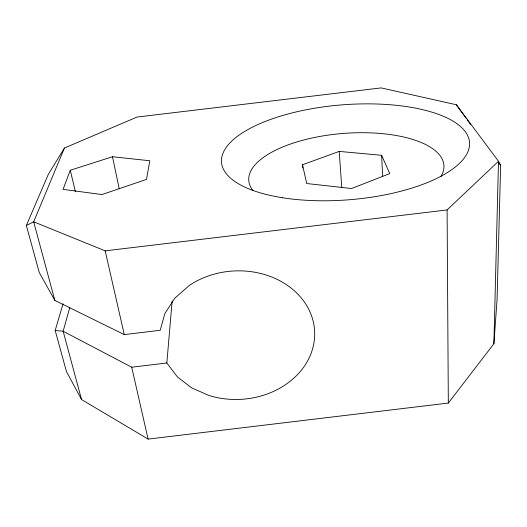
<?xml version="1.0" encoding="UTF-8"?>
<svg xmlns="http://www.w3.org/2000/svg" width="527" height="527" viewBox="0 0 527 527"><rect width="100%" height="100%" fill="white"/><g stroke="black" fill="none" stroke-linecap="round" stroke-linejoin="round"><path stroke-width="0.79" d="M63.049 303.776L55.177 330.482L66.448 371.528L81.54 399.552L148.107 439.096L448.325 403.063L493.891 343.742L498.502 161.262L456.342 104.748L381.133 87.904L137.027 117.047L64.432 148.034L48.405 174.187L26.35 225.484L39.268 272.538L54.854 300.443L124.28 334.592L160.208 330.291L164.852 313.598L174.714 298.282L189.2 285.522A77.449 64.287 -3 0 1 288.691 286.26A77.449 64.287 -3 0 1 303.183 367.839A77.449 64.287 -3 0 1 208.712 395.402L191.617 387.839L177.335 376.831L166.835 362.991L172.151 300.943M26.35 225.484L33.682 221.814L105.183 250.845L447.094 209.944L498.502 161.262L500.65 165.346L497.066 299.692L493.891 343.742M69.768 307.577L63.148 331.246L81.54 399.552M70.282 170.261L63.062 189.377L101.961 194.549L146.506 179.404L149.8 160.761L112.488 156.723L70.282 170.261L75.414 191.795M64.432 148.034L33.682 221.814L54.854 300.443M302.498 164.767L339.197 151.407L381.647 155.307L389.763 173.594L351.568 188.528L306.727 183.528L302.498 164.767L302.808 168.027M55.177 330.482L63.148 331.246L131.717 367.2L166.835 362.991M498.687 162.711L500.65 165.346M456.342 104.748L466.316 118.575M467.265 119.892L470.591 124.497M105.183 250.845L124.28 334.592M131.717 367.2L148.107 439.096M112.488 156.723L119.26 188.883M339.197 151.407L341.786 187.493M381.647 155.307L382.628 176.644M447.094 209.944L448.325 403.063M252.986 190.609A97.864 39.565 -4.5 0 1 344.177 133.364A97.864 39.565 -4.5 0 1 440.849 176.585M282.637 197.77A124.405 47.582 -4.6 0 0 469.583 144.121A124.405 47.582 -4.6 0 0 284.349 115.011A124.405 47.582 -4.6 0 0 282.637 197.77"/></g></svg>
